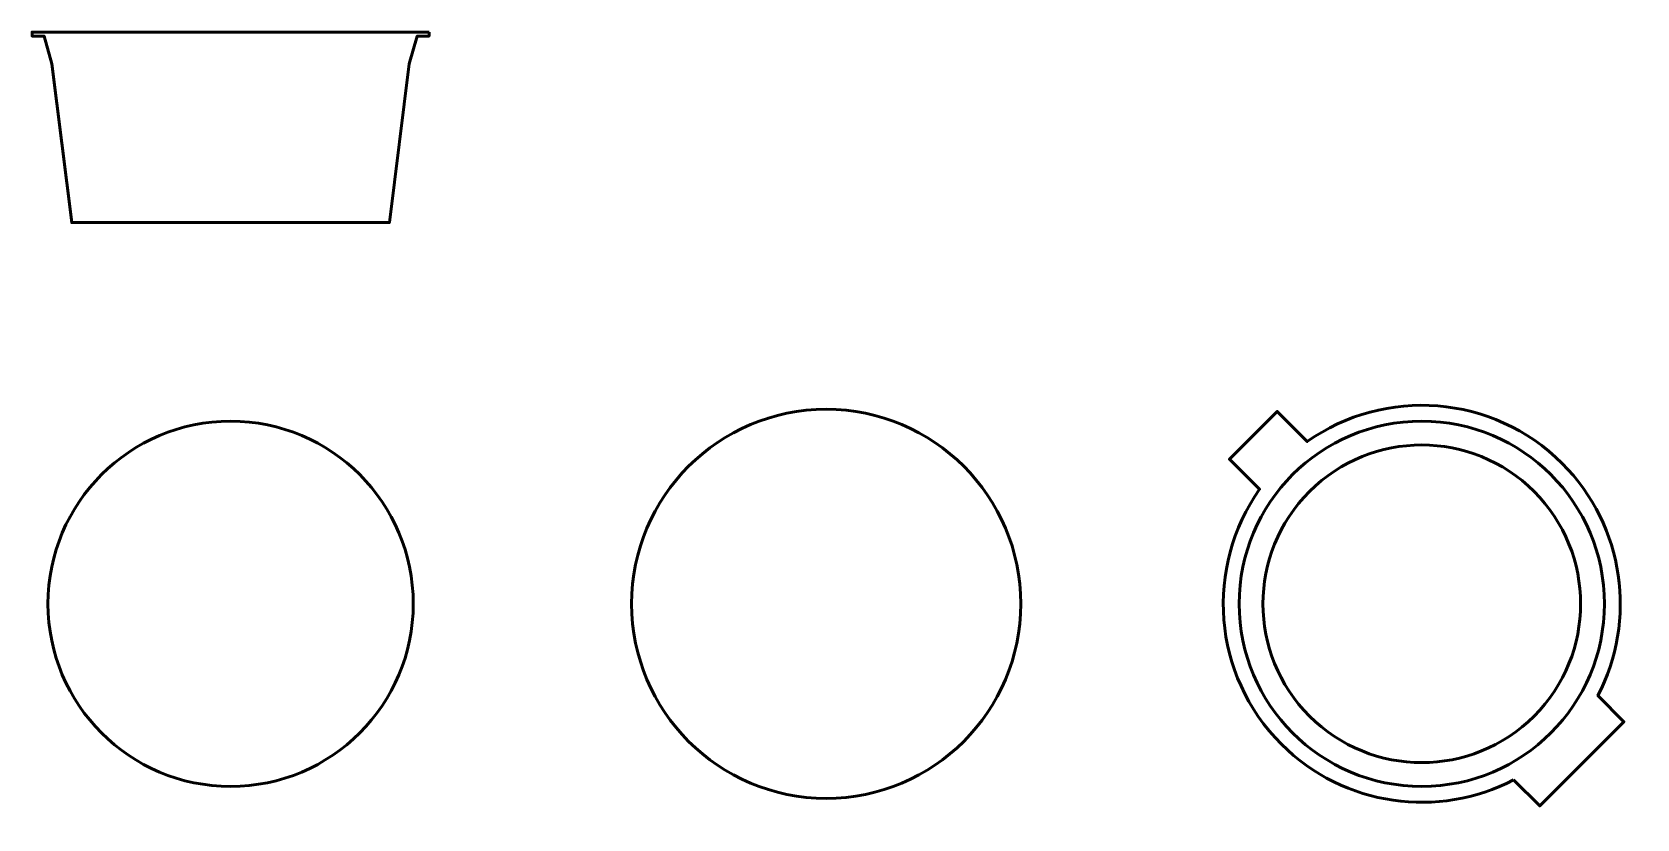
# Model space of a CAD drawing. Header units: centimetres. Extents: x -12.4 to 12.1, y -13.2 to 14.1.
# Drawn here: x -8.5 to 11.71, y -13.21 to -3.3 of the extents above; entities that cross this region are included whole.
import ezdxf

# ---------------------------------------------------------------- set-up
doc = ezdxf.new("R2010")
doc.units = ezdxf.units.CM
doc.header["$MEASUREMENT"] = 0
doc.layers.add('Layer 1', color=7, linetype='Continuous')

msp = doc.modelspace()

# ---------------------------------------------------------------- linework, layer by layer
at = {"layer": 'Layer 1', "lineweight": 53}
for centre, major_axis in [((1.5, -10.5), (0, 2.45)), ((-6, -10.5), (0, 2.3)), ((9, -10.5), (0, 2.3))]:
    msp.add_ellipse(centre, major_axis=major_axis, ratio=1, dxfattribs=at)
msp.add_open_spline([(-3.5, -3.3), (-3.5, -3.3), (-8.5, -3.3), (-8.5, -3.3), (-8.5, -3.3), (-8.5, -3.3), (-8.5, -3.35), (-8.5, -3.35), (-8.5, -3.35), (-8.5, -3.35), (-8.35, -3.34999), (-8.35, -3.34999), (-8.35, -3.34999), (-8.35, -3.34999), (-8.25, -3.7), (-8.25, -3.7), (-8.25, -3.7), (-8.25, -3.7), (-8, -5.7), (-8, -5.7), (-8, -5.7), (-8, -5.7), (-4, -5.7), (-4, -5.7), (-4, -5.7), (-4, -5.7), (-3.75, -3.7), (-3.75, -3.7), (-3.75, -3.7), (-3.75, -3.7), (-3.65, -3.34999), (-3.65, -3.34999), (-3.65, -3.34999), (-3.65, -3.34999), (-3.5, -3.35), (-3.5, -3.35), (-3.5, -3.35), (-3.5, -3.35), (-3.5, -3.3), (-3.5, -3.3)], degree=3, knots=[0, 0, 0, 0, 0.09090909, 0.09090909, 0.09090909, 0.09090909, 0.18181818, 0.18181818, 0.18181818, 0.18181818, 0.27272727, 0.27272727, 0.27272727, 0.27272727, 0.36363636, 0.36363636, 0.36363636, 0.36363636, 0.45454545, 0.45454545, 0.45454545, 0.45454545, 0.54545455, 0.54545455, 0.54545455, 0.54545455, 0.63636364, 0.63636364, 0.63636364, 0.63636364, 0.72727273, 0.72727273, 0.72727273, 0.72727273, 0.81818182, 0.81818182, 0.81818182, 0.81818182, 1, 1, 1, 1], dxfattribs=at)
at = {"layer": 'Layer 1', "color": 4, "lineweight": 53}
for points, knots in [([(10.15645, -12.71711), (9.21399, -13.20903), (8.02377, -13.05931), (7.23224, -12.26777), (7.23224, -12.26777), (6.35838, -11.39391), (6.26682, -10.03416), (6.95727, -9.05831), (6.95727, -9.05831), (6.95727, -9.05831), (6.57816, -8.6792), (6.57816, -8.6792), (6.57816, -8.6792), (6.57816, -8.6792), (7.1792, -8.07816), (7.1792, -8.07816), (7.1792, -8.07816), (7.1792, -8.07816), (7.55831, -8.45727), (7.55831, -8.45727), (7.55831, -8.45727), (8.53416, -7.76682), (9.89391, -7.85838), (10.76777, -8.73224), (10.76777, -8.73224), (11.55931, -9.52377), (11.70903, -10.71399), (11.21711, -11.65645), (11.21711, -11.65645), (11.21711, -11.65645), (11.54559, -11.98493), (11.54559, -11.98493), (11.54559, -11.98493), (11.54559, -11.98493), (10.48493, -13.04559), (10.48493, -13.04559), (10.48493, -13.04559), (10.48493, -13.04559), (10.15645, -12.71711), (10.15645, -12.71711)], [0, 0, 0, 0, 0.09090909, 0.09090909, 0.09090909, 0.09090909, 0.18181818, 0.18181818, 0.18181818, 0.18181818, 0.27272727, 0.27272727, 0.27272727, 0.27272727, 0.36363636, 0.36363636, 0.36363636, 0.36363636, 0.45454545, 0.45454545, 0.45454545, 0.45454545, 0.54545455, 0.54545455, 0.54545455, 0.54545455, 0.63636364, 0.63636364, 0.63636364, 0.63636364, 0.72727273, 0.72727273, 0.72727273, 0.72727273, 0.81818182, 0.81818182, 0.81818182, 0.81818182, 1, 1, 1, 1]), ([(10.41422, -11.91422), (9.63317, -12.69526), (8.36684, -12.69526), (7.58579, -11.91422), (7.58579, -11.91422), (6.80474, -11.13317), (6.80474, -9.86684), (7.58579, -9.08579), (7.58579, -9.08579), (8.36684, -8.30474), (9.63317, -8.30474), (10.41422, -9.08579), (10.41422, -9.08579), (11.19526, -9.86684), (11.19526, -11.13317), (10.41422, -11.91422)], [0, 0, 0, 0, 0.2, 0.2, 0.2, 0.2, 0.4, 0.4, 0.4, 0.4, 0.6, 0.6, 0.6, 0.6, 1, 1, 1, 1])]:
    msp.add_open_spline(points, degree=3, knots=knots, dxfattribs=at)

doc.saveas('drawing.dxf')
